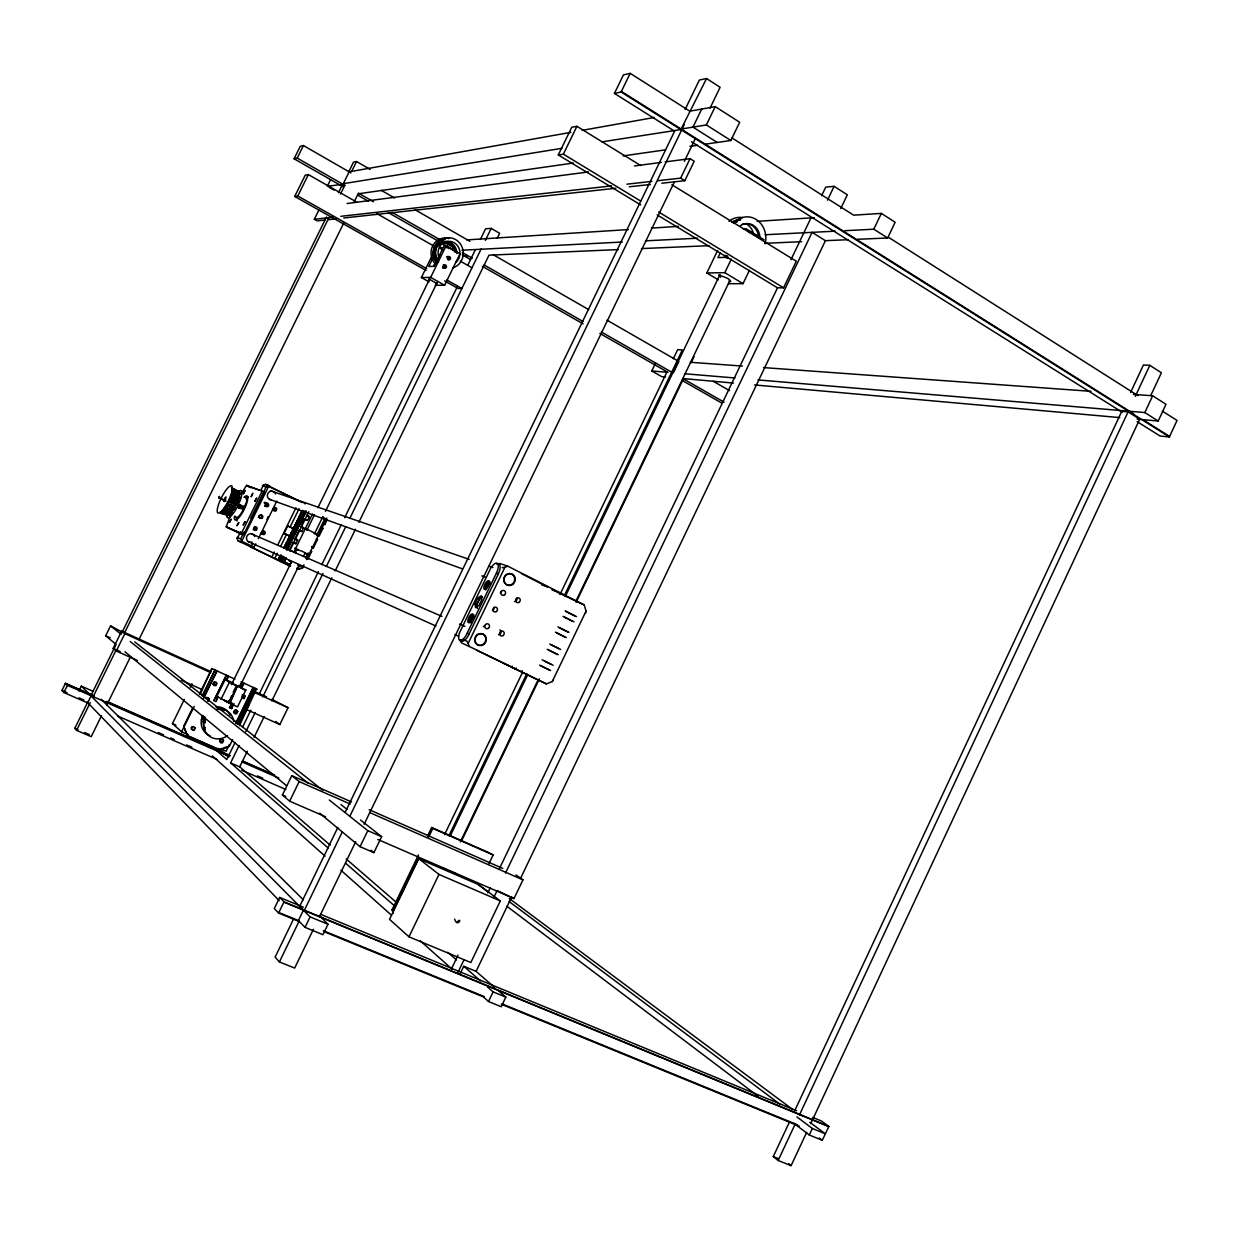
<?xml version="1.0" encoding="UTF-8"?>
<svg xmlns="http://www.w3.org/2000/svg" width="1239" height="1239" viewBox="0 0 1239 1239"><rect width="100%" height="100%" fill="white"/><g stroke="black" fill="none" stroke-linecap="round" stroke-linejoin="round"><path stroke-width="1.5" d="M228.921 514.851L227.372 515.734L227.233 514.835M232.343 488.801L232.731 491.945L230.609 498.574L222.958 510.933L223.485 509.864M433.061 251.889L436.051 244.207L442.881 239.839M438.498 261.475C434.254 264.139 431.9 253.174 436.748 258.208M433.882 257.929L436.809 258.486M436.732 247.49L433.944 247.924M433.077 252.044L435.756 251.811C431.311 249.875 432.504 259.632 436.391 257.309M227.14 504.939C234.729 513.271 238.647 505.187 227.326 504.552M238.833 498.264L231.739 494.919L232.359 493.571M234.883 507.262C237.47 504.273 227.945 500.029 228.007 503.886M191.735 727.99L191.642 729.399L193.996 730.437L195.173 728.036L193.656 726.534L191.178 727.494L192.819 726.999M191.069 728.904L193.423 729.941L195.173 728.036M207.672 700.794L208.833 698.409L206.495 697.356L209.437 698.858L208.26 701.259M212.907 684.238L214.084 681.853L216.082 682.333L217.011 683.355L215.849 685.74L212.907 684.238L214.44 685.709M213.511 684.687L214.672 682.302M213.836 685.26L216.314 684.315L216.082 682.333M220.449 742.44L222.912 741.464L222.091 739.063L223.609 740.581L222.447 742.966L219.52 741.433M233.675 712.425L233.784 711.031L234.295 712.905L233.675 712.425L236.603 713.943L237.764 711.558L234.837 710.055L236.85 710.551L236.231 710.071M235.209 713.912L234.589 713.447L237.764 711.558M243.51 698.053L244.672 695.683L242.364 694.645L245.291 696.148L244.129 698.517L242.116 698.037L244.129 698.517M231.662 512.218L229.788 513.906M225.994 507.169L226.319 506.178M222.695 710.597L222.431 709.684M204.946 722.6L205.008 722.105M228.301 514.835L221.254 512.156L222.912 510.623M239.065 492.441L238.864 491.279M226.938 515.641L226.737 514.835M203.877 727.339L203.088 722.136L204.497 716.731M238.244 499.983L231.197 496.545L231.879 495.197M433.108 251.362L435.818 251.068L433.154 251.13M230.671 513.411L229.974 514.108L223.113 510.762M230.764 513.302C235.178 507.123 240.459 499.425 239.39 491.558M501.16 591.344L500.339 593.078M242.581 534.814L226.226 526.823L230.609 515.099M232.824 488.909L232.405 490.024L239.747 492.89L232.808 488.693M226.04 507.076C234.016 513.875 237.423 507.711 226.582 505.837M221.27 512.063L228.611 514.789M232.947 489.699L232.467 490.954L239.313 494.33L239.793 493.076M585.474 613.243L586.047 611.137L584.266 604.988L507.835 566.192L499.875 563.513L497.009 563.915M231.848 511.97L232.545 510.638L225.699 507.309M258.997 515.734L259.152 517.608L260.98 518.088L262.172 516.555L260.748 514.774M227.465 515.734C228.89 513.627 219.566 514.835 220.527 512.388M239.235 495.476L232.343 492.069L232.901 490.783M436.391 248.45L433.929 248.001M235.844 505.466L228.998 501.981L229.695 500.602M230.919 513.101L224.042 509.74L224.584 508.594M229.246 514.526L222.881 511.01M496.436 573.038L497.613 570.048A10.33 3.794 -63.2 0 0 497.04 563.156A10.33 3.794 -63.2 0 0 490.938 567.725L459.375 633.083A10.346 3.81 -63.9 0 0 459.808 640.269A10.346 3.81 -63.9 0 0 465.802 635.948L496.498 573.053L498.341 573.982L467.661 636.846A10.346 3.81 -63.9 0 1 460.66 639.851M498.341 573.982L499.456 570.978A10.33 3.81 -63.2 0 0 497.133 564.318M229.85 499.673L230.531 498.759M232.312 493.664L239.22 496.947M238.446 506.906L238.709 504.614M240.196 506.24L238.368 507.758L240.103 507.556L239.716 505.001L240.66 506.41M222.23 511.537L229.107 514.897M1137.139 421.616L1160.076 436.02L1169.368 436.933L1177.05 420.455L1162.368 411.147M239.638 505.744L238.647 505.357L240.8 505.326L239.065 506.89L239.452 508.083L238.477 507.696L241.775 508.222L241.93 505.868L239.158 504.676M806.666 1132.369L791.117 1165.651L778.154 1160.494L773.275 1156.591L789.677 1121.527M794.602 1110.996L1121.775 411.302L1128.094 411.844L1139.725 419.169L810.755 1123.603M1130.603 392.438L1143.427 365.009L1149.823 365.335L1161.392 372.784L1150.969 395.117M778.154 1160.494L795.361 1123.665M799.465 1114.899L1128.094 411.844M1135.327 396.341L1149.823 365.335M758.036 379.924L1144.821 412.556L1152.657 395.783L1166.007 404.301L1158.202 421.012L1137.077 419.123M812.629 1117.377L821.534 1121.063L828.86 1126.421L822.293 1140.314L809.299 1135.001L812.35 1128.481L796.878 1116.897M857.465 239.282L887.651 237.981L895.147 222.23L881.347 213.402L853.625 215.168L731.66 137.746M657.181 214.889L777.503 287.82L783.575 287.804L796.29 261.243L671.863 184.719M458.012 972.305L463.835 960.132M493.803 897.501L497.133 890.547L513.999 898.554L522.935 879.86L515.997 874.951M505.481 873.092L812.087 232.359L825.422 240.676L848.049 239.7M827.513 200.129L834.11 186.346L847.337 194.802L840.77 208.539M460.056 973.993L463.742 966.265L476.101 971.376L494.516 987.313M500.308 900.923L470.835 962.533L408.994 936.823L389.557 919.369L418.767 858.673L478.75 884.692L500.308 900.923L438.962 874.409L418.767 858.673M476.101 971.376L511.722 896.881M520.628 878.234L825.422 240.676M498.759 990.983L505.837 997.116L501.253 1006.734L488.507 1001.515L493.107 991.881L487.516 987.003M844.874 230.686L873.805 229.2L881.347 213.402M238.26 499.906L238.74 498.574M437.475 245.942C439.597 243.944 430.676 246.406 437.77 245.446M448.936 835.706L526.823 673.644M564.504 595.231L682.364 349.956L677.671 349.661L673.319 358.721M450.671 835.071L527.613 674.945M565.247 596.625L719.967 274.64M673.366 372.784L678.817 361.447M717.629 250.495L706.819 272.967L724.815 272.673L731.32 259.137M408.994 936.823L438.962 874.409M460.335 841.901L538.082 679.979M575.701 601.627L729.523 281.268M461.497 841.049L539.368 678.864M576.212 602.123L683.541 378.607L733.503 383.068M691.145 362.764L694.057 356.708M512.172 666.148L511.645 667.263L546.384 683.897L552.269 681.543L586.047 611.137M728.439 283.731L743.028 283.654L749.502 270.164M488.971 863.66L493.122 855.003L488.181 852.324L431.652 827.513L427.532 836.093M451.43 968.929L458.043 955.114M487.794 892.963L490.272 887.79M499.456 868.616L777.503 287.82M790.962 259.71L810.987 217.894M821.627 195.654L825.732 187.104L834.11 186.346M321.164 917.48L327.994 924.263L322.961 934.686L305.042 927.361L298.413 920.515M546.384 683.897L469.132 646.402L468.187 643.335L504.893 567.307L507.835 566.192M319.693 813.218L360.069 846.686L373.915 852.649L381.627 836.666L360.518 820.017M705.177 144.173L730.871 140.487L739.668 122.258L715.213 106.631L689.782 111.169L630.186 73.349L623.449 74.898L614.436 93.421L674.62 131.195L345.418 811.793M393.228 913.406L392.066 909.813L418.457 854.956M665.56 376.997L661.765 376.656L651.776 370.972L655.586 363.042M418.813 857.574L393.197 910.82L392.066 909.813M428.725 836.975L432.86 828.38L431.652 827.513M516.26 668.007L515.718 669.122L508.362 665.684M720.37 252.632L717.985 257.588L728.346 257.263M521.604 671.956L522.239 670.64M444.538 834.668L522.316 672.839M559.966 594.534L667.031 371.808L599.877 333.446M303.292 907.165L279.689 897.423L274.299 908.543L278.589 913.066L299.002 921.413M278.589 913.066L284.01 901.853L279.689 897.423M298.971 905.678L303.54 909.906L298.15 921.073M293.782 918.533L275.12 957.112L279.394 961.975L294.681 968.077L313.39 929.327M299.946 905.786L337.829 827.451M685.136 109.45L699.369 80.024L706.555 78.522L720.122 87.272L710.055 108.103M279.394 961.975L299.265 920.871L278.852 912.508M304.267 910.51L342.289 831.896M349.863 816.222L681.899 129.522M682.689 127.896L684.269 124.628M706.555 78.522L680.861 129.584L601.875 141.865M305.042 927.361L310.091 916.891L303.416 910.169M701.708 109.032L692.973 127.121L717.242 142.439M319.461 916.767L355.717 841.684M364.127 824.291L674.279 182.179M684.377 161.287L695.559 138.118M475.017 603.873L477.898 597.91L481.321 595.68L481.863 599.444L478.966 605.453L475.544 607.652L475.017 603.873L476.86 604.787L477.387 608.566M657.615 180.724L680.66 178.137L690.061 158.654L694.212 161.256L684.811 180.708L661.827 183.217M681.14 129.042L706.369 124.953L715.213 106.631M360.069 846.686L367.797 830.657L329.264 799.976M476.86 604.787L479.741 598.824L482.017 597.337M239.297 494.981L239.747 494.16L232.87 490.876M246.437 709.498L279.844 724.521L288.037 707.701L271.806 699.307M640.687 204.9L558.278 154.952L571.737 127.261L576.909 126.316L640.764 165.577M558.278 154.952L563.373 154.163L576.909 126.316M614.436 93.421L621.126 91.996L630.186 73.349M325.532 816.749L289.663 801.184L282.399 795.004L291.785 775.66L351.566 801.943M289.663 801.184L299.157 781.608L291.785 775.66M280.726 554.964L278.217 560.105L281.33 555.273M284.072 548.118L289.941 536.131L284.041 533.436L287.711 525.94L294.216 528.929L303.121 510.7M293.612 528.604L302.533 510.36M284.676 548.428L289.941 536.131M252.539 543.518L250.867 546.941L279.162 560.632L278.713 558.092L282.492 559.858L283.034 558.774L281.346 557.968L281.733 557.163L283.421 557.968L283.948 556.9M280.99 556.884L281.516 555.8M285.574 547.514L286.101 546.445L288.548 547.499L288.006 548.567L284.211 546.864L288.006 548.567M286.488 545.656L287.014 544.571L289.461 545.609L288.935 546.693L285.125 544.99L288.935 546.693M288.315 541.908L288.842 540.823L291.289 541.861L290.762 542.93L286.952 541.242M289.229 540.034L289.756 538.965L292.218 539.972L291.692 541.056L287.866 539.368L291.692 541.056M290.143 538.16L290.669 537.091L293.132 538.098L292.605 539.182L288.795 537.494L292.605 539.182M291.057 536.301L291.583 535.217L294.046 536.224L293.519 537.308L289.709 535.635L290.669 537.091M293.798 530.679L294.324 529.611L296.802 530.586L296.276 531.67L292.45 530.013L293.411 531.485L291.15 532.677L292.497 533.343L291.97 534.427L290.236 534.551L291.583 535.217M294.712 528.821L295.238 527.737L297.716 528.712L297.19 529.796L293.364 528.139L294.324 529.611M296.539 525.073L297.066 524.004L299.559 524.964L299.033 526.033L295.192 524.407L299.033 526.033M296.106 522.533L297.453 523.199L297.019 520.674L300.86 522.285L301.387 521.201L297.546 519.59L301.387 521.201M298.367 521.34L298.893 520.256M300.194 517.592L300.721 516.524L303.23 517.453L302.703 518.537L298.847 516.926L302.703 518.537M304.144 515.579L301.635 514.65L301.108 515.734L303.617 516.648L304.144 515.579L300.287 513.984L300.674 513.194M302.548 512.791L302.022 513.86L304.531 514.774L305.057 513.705L301.201 512.11L305.057 513.705M285.187 548.319L283.824 547.653L285.93 548.567L286.317 547.777M286.101 546.445L284.738 545.779L286.859 546.693L287.247 545.888M289.849 544.819L286.039 543.116L285.651 543.906L287.773 544.804L288.16 544.014C289.911 546.074 291.413 542.992 288.687 542.93L289.074 542.14L290.762 542.93M290.003 540.25L289.601 541.056L291.289 541.861M289.756 538.965L288.393 538.299L290.53 539.182L290.917 538.376M289.322 536.425L293.519 537.308M290.236 534.551L292.358 535.418L292.745 534.629C294.51 536.673 296.013 533.606 293.287 533.544L293.674 532.739C295.424 534.799 296.926 531.732 294.201 531.67L294.588 530.865L296.276 531.67M292.977 528.945L297.19 529.796M295.238 527.737L293.891 527.071L296.028 527.907L296.415 527.117C298.181 529.161 299.683 526.095 296.942 526.033L297.345 525.243M297.066 524.004L295.718 523.338L297.871 524.159L298.258 523.354C300.008 525.413 301.511 522.347 298.785 522.285L299.172 521.48L300.86 522.285M299.699 520.411L300.086 519.606C301.851 521.65 303.354 518.583 300.612 518.537L301.015 517.732M300.721 516.524L299.373 515.858L303.617 516.648M302.455 514.774L302.843 513.984L304.531 514.774M303.369 512.9L303.756 512.11C305.506 514.154 307.009 511.088 304.283 511.026M290.576 566.177L280.897 561.484L281.346 560.539L288.021 563.776M282.229 559.718L280.417 559.842L282.492 559.858M282.755 558.634L283.142 557.844M285.93 548.567L287.742 548.443M286.859 546.693L288.656 546.569M287.773 544.804L289.57 544.68M290.112 543.596L290.499 542.806M291.026 541.722L291.413 540.932M290.53 539.182L292.327 539.042M291.444 537.292L293.256 537.168M292.358 535.418L294.17 535.294M294.696 534.21L295.083 533.405M295.61 532.336L295.997 531.531M295.114 529.796L296.926 529.657M296.028 527.907L297.84 527.783M298.367 526.699L298.754 525.909M297.871 524.159L299.668 524.02M300.21 522.951L300.597 522.146M301.123 521.061L301.511 520.272M302.037 519.187L302.424 518.398M301.542 516.648L303.338 516.524M303.865 515.439L304.267 514.65M304.794 513.566L305.181 512.76M305.708 511.692L306.095 510.886M226.567 675.456L213.882 700.593L226.272 675.24L228.41 676.293L226.567 680.056L225.188 679.421L216.933 696.333L228.812 702.962L237.114 685.957L232.576 683.262M281.842 560.524L281.578 561.732L279.162 560.632M429.066 281.857L421.384 277.551L431.528 256.798M285.326 558.448L283.762 561.654L290.158 564.736L291.521 561.933L289.09 560.756L291.134 561.825M290.607 550.519L292.172 551.216L289.508 549.915L292.435 543.906M295.827 536.967L299.126 530.215L301.836 531.546L303.663 527.799L300.535 526.281M301.697 524.964C303.973 512.11 306.931 525.909 309.146 516.57L306.451 515.223M216.484 699.849L218.002 696.721L216.004 701.646L213.882 700.593M226.567 680.056L228.41 676.293M286.348 557.72L283.855 562.831L280.897 561.484M289.694 550.89L308.867 511.645M432.86 258.084L428.74 266.493L434.084 266.323L444.027 245.988L446.071 245.864L459.979 253.809L444.631 285.249L435.214 285.311M294.541 543.24L295.842 543.72L297.716 539.987L294.572 538.454M220.976 699.446L229.292 682.41L225.188 679.421M293.643 552.563L312.522 513.937M231.461 684.687L290.793 563.234M295.873 552.826C294.371 544.37 315.016 558.99 304.933 553.213M306.9 530.261L314.52 514.65M317.912 507.711L429.794 278.682M421.384 277.551L430.661 277.397L446.071 245.864M446.164 247.738L447.806 244.377M228.812 702.962L231.523 695.698M233.18 692.307L236.494 685.508M241.435 688.404L243.897 683.339C238.105 680.505 240.289 690.433 245.833 689.906L237.532 706.88L229.726 703.38L237.423 685.926L239.839 686.824L238.693 686.096M229.726 703.38L237.423 685.926M232.018 703.117L229.742 707.81L231.708 702.885M239.886 686.545L299.172 565.123M303.416 556.45L305.104 552.981M314.427 533.901L322.899 516.555M325.439 511.351L437.228 282.384M296.833 568.035L298.165 568.655L299.528 565.851L301.356 566.75L297.964 565.123M232.901 705.022L231.554 708.615L234.032 703.566M241.125 688.172L243.897 683.339M305.584 558.092L308.124 552.888M316.58 535.573L325.021 518.274M297.05 569.305L302.301 568.267L303.989 564.814M306.529 559.625L326.802 518.072M310.462 550.983L311.624 551.556L307.984 559.021L306.823 558.448M313.436 547.839L311.578 546.941L313.436 547.839L317.525 539.461L316.379 538.872M317.308 534.861L319.337 535.728L322.976 528.294L321.83 527.706M322.744 523.71L324.788 524.562L327.034 519.977M235.627 723.282L253.097 687.444L255.234 688.497L237.749 724.335M235.937 723.514L253.422 687.676M237.439 724.087L254.072 689.968M229.323 744.577L226.056 751.299L220.929 749.053M239.979 722.771L248.931 704.449M192.819 707.577L183.682 726.24L187.368 735.796L220.062 750.137L229.246 746.544L232.638 739.606M239.406 725.729L256.535 688.853M235.069 742.502L226.768 759.522L211.033 745.785M242.534 727.185L250.836 710.164M318.408 571.597L259.416 693.67M321.799 564.628L341.314 524.608M344.705 517.654L457.563 286.24M467.738 265.347L475.373 249.689M480.469 239.251L485.549 228.812L491.186 228.379L499.642 233.304L497.288 238.167M328.242 848.049L230.624 762.883L239.096 745.506M245.864 731.599L255.188 712.487M262.807 696.845L322.961 573.471M326.337 566.517L345.82 526.544M350.064 517.856L481.166 248.931M485.332 240.366L491.186 228.379M330.163 845.122L239.716 766.848L247.32 751.237M254.072 737.36L264.217 716.545M271.821 700.933L331.82 577.792M335.196 570.854L355.485 529.223M358.861 522.285L489.002 255.172L618.307 249.597M240.738 494.438L246.576 485.363L264.542 491.991L243.665 534.613L239.235 532.662M240.567 508.625L239.592 508.253L240.784 507.82L240.955 505.497L241.93 505.868M242.24 509.492L244.222 505.481M290.174 566.022L237.95 540.731L237.222 538.547L240.614 531.67M260.871 490.319L263.411 485.161L265.564 484.403L269.575 485.75L266.106 487.02L262.498 485.796L263.411 485.161M262.25 490.861L241.357 533.482L226.226 526.823M237.95 540.731L241.775 542.481L240.676 538.919L244.068 532.011M250.851 518.165L266.106 487.02M241.744 541.195L268.584 486.431M250.867 546.941L253.221 548.025L255.853 543.828M258.362 538.702L276.762 501.114M188.452 734.804L181.606 731.8L172.469 723.607L184.332 699.385M190.264 687.258L191.952 683.804M199.464 694.01L211.915 668.564L234.93 679.189M181.606 731.8L194.229 706.354M200.037 694.475L211.915 668.564M202.189 695.822L214.812 670.036L216.949 671.089L203.49 698.595M202.484 696.055L215.106 670.253M271.837 557.085L274.33 551.99M277.66 545.191L295.951 507.773M204.032 696.643L216.949 671.089M274.748 558.433L277.273 553.291M280.618 546.43L286.488 534.427M290.158 526.916L299.095 508.656M278.713 558.092L280.076 558.758L279.642 556.218L283.421 557.968M63.87 692.539L67.402 685.368L65.466 683.324L61.95 690.464L63.87 692.539L87.644 702.931L91.159 695.776L81.309 686.143L78.878 691.083M116.048 644.388L105.687 635.777L110.565 625.881L122.676 632.386M330.565 179.686L327.328 186.268L343.002 184.301L349.135 171.849L570.869 132.356M324.757 220.062L317.169 220.898L314.319 219.303L318.857 210.072M137.405 660.495L116.296 651.017L113.183 648.384L121.67 631.131L210.599 671.507M101.459 715.817L91.221 736.663L76.586 730.375L74.805 728.346L87.597 702.358M91.005 695.42L115.754 645.147M121.732 633.021L326.492 216.995M338.448 192.742L341.856 185.804L344.814 185.323L340.539 194.012M348.515 172.267L353.518 162.108L356.538 161.535L370.12 169.387M76.586 730.375L90.246 702.606M92.817 697.387L115.877 650.521M124.411 633.175L328.583 218.312M351.737 171.261L356.538 161.535M116.296 651.017L124.845 633.64L121.67 631.131M106.585 705.409L130.498 656.778M139.031 639.417L343.931 222.648M354.184 201.802L358.458 193.129L373.528 201.74M343.033 186.748L294.092 158.793L300.256 146.295L303.431 145.552L350.947 172.887M294.092 158.793L297.221 158.112L303.431 145.552M426.108 270.458L294.712 196.459L305.228 175.164L308.356 174.591L356.77 202.158M294.712 196.459L297.794 195.994L308.356 174.591M221.518 512.063L221.982 511.103L228.859 515.068M238.12 500.324C237.578 504.087 228.115 499.24 231.259 496.932M221.688 709.389L218.219 709.389M219.071 497.536L219.489 496.359L218.699 497.892L225.839 500.85M435.818 244.517L438.513 244.346L435.88 244.439M232.312 492.704L239.514 495.569M203.15 721.439L204.265 720.742L203.413 719.813M235.844 505.264L236.572 503.979M225.513 507.355L225.033 508.501L231.91 511.862M204.543 726.673L205.039 729.725M740.287 219.52L731.862 222.431M239.328 492.502L231.476 487.903M552.269 681.543L553.461 679.963M238.616 498.775L231.817 495.306M228.115 514.82L227.635 515.656L219.923 512.187M239.034 497.226L238.848 498.202M437.088 243.092L439.845 242.844M484.976 625.494L483.334 626.686M203.506 719.441L204.698 718.899L204.017 717.861M736.012 221.75L732.481 222.013L733.999 221.131M434.208 247.289L436.887 247.134L434.192 247.335M219.628 740.024L220.681 739.048L222.695 739.575M221.285 739.559L220.217 740.535L221.038 742.951M241.93 696.07L242.983 695.094M234.388 711.496L235.456 710.52M206.015 698.796L207.083 697.82M204.156 717.489L205.085 717.443M437.119 243.03L439.814 242.875M264.372 503.065L265.394 502.523M232.204 493.401L238.972 496.808M230.299 498.976C240.769 500.215 238.058 507.634 229.896 500.153M442.462 240.893L440.356 240.753M436.546 283.313L428.771 278.945M738.738 219.628L737.205 219.923L740.705 219.675M739.76 219.52L740.457 219.458M302.301 568.267L303.23 567.028M492.425 610.455L493.881 609.247L493.927 607.358M251.285 496.622L252.833 493.246L251.161 496.607M186.81 735.3L219.473 749.626L227.109 746.621M738.289 220.511L734.804 220.743L736.369 220.155M253.252 529.487L254.661 528.372L254.707 526.529M264.79 505.946L266.199 504.831L266.246 502.988M582.253 130.327L654.269 117.488M443.345 239.747L445.235 239.53M343.311 183.682L561.948 148.324M258.347 517.391L260.051 515.083M502.105 567.71L504.893 567.307M359.387 193.64L573.363 163.037M623.031 155.928L665.064 149.904M689.891 146.357L697.542 145.257M347.121 203.506L588.51 171.942M634.492 165.933L661.316 162.417M665.157 161.922L690.061 158.654M314.319 219.303L333.245 217.181M340.833 216.314L611.539 185.896M626.903 184.177L651.853 181.374M328.567 219.659L336.156 218.823M343.776 217.987L615.845 188.251M629.257 186.779L650.336 184.472M440.294 240.8L443.02 240.598M204.094 727.773L205.07 727.742M733.922 221.192L737.375 220.96M733.426 222.447L736.911 222.23M466.747 239.901L628.297 229.571M651.373 228.1L678.291 226.381M757.137 221.332L814.302 217.677M743.292 228.843L745.955 228.688L764.06 239.824M441.657 250.634A4.166 3.887 84.3 0 1 442.075 248.265L440.387 248.358L443.144 249.937M447.496 247.97L449.215 247.877L456.169 251.842L454.434 251.935M435.741 253.856L433.061 254.026L435.741 253.902M433.216 255.358L435.896 255.157L433.325 255.962M264.232 502.43L265.053 502.399M265.131 506.07L267.097 505.171L266.586 503.111M461.899 250.216L622.257 242.039M645.442 240.846L697.603 238.198M765.222 234.744L835.241 231.166M436.577 257.851L433.944 258.068M253.592 529.626L255.544 528.728L255.033 526.668M438.048 260.825C430.924 261.832 443.144 259.586 434.703 259.787M463.371 256.272L467.01 256.117M641.477 248.59L709.033 245.678M765.005 243.278L801.664 241.698M438.482 261.429L435.818 261.553L436.701 262.637M437.429 259.756L434.781 259.973M437.119 283.824L435.679 283.22M217.29 708.631L218.606 708.693M690.371 362.284L742.378 366.063M763.565 367.596L1091.017 391.323M1133.391 394.389L1152.657 395.783M651.776 370.972L667.96 372.335M684.904 373.76L734.944 377.988M754.644 384.957L1119.777 417.589M243.417 493.757L245.074 490.458L243.371 493.742M305.692 519.668L307.287 520.287M270.303 490.675L469.178 559.347M489.25 566.285L492.89 567.539M541.629 584.839L547.607 586.914L521.464 573.642M552.207 589.95L555.49 591.08L552.191 589.408M556.559 591.932L584.266 604.988M259.307 490.164L247.645 486.06L251.006 487.732M269.39 499.255L461.868 568.655M481.847 575.856L485.471 577.173M301.588 511.32L303.756 512.11M224.925 700.438L223.779 700.112L228.208 702.498M302.301 519.327L299.807 518.398L299.28 519.466L301.774 520.411M297.933 518.8L300.086 519.606M322.047 527.938L322.976 528.294M296.632 521.464L300.473 523.075M297.453 523.199L299.946 524.159M298.645 526.838L296.152 525.863L295.625 526.947L298.119 527.907M294.278 526.281L296.415 527.117M241.342 506.689L242.333 507.076M293.364 528.139L295.502 528.991M238.089 506.503L239.065 506.89M240.784 507.82L241.775 508.222M294.216 528.929L287.711 525.94M316.595 539.089L317.525 539.461M292.45 530.013L294.588 530.865M292.063 530.819L295.889 532.46M773.275 1156.591L778.123 1158.527M291.537 531.887L295.362 533.544M291.15 532.677L294.975 534.35M290.623 533.761L294.433 535.418M289.709 535.635L291.831 536.502M290.546 536.441L284.041 533.436M323.333 930.721L484.403 996.667M502.306 1003.993L797.591 1124.904M324.881 932.007L483.225 996.822L488.507 1001.515M501.268 1004.21L799.232 1126.174M493.107 991.881L505.837 997.116M310.091 916.891L327.994 924.263M812.35 1128.481L825.329 1133.809L809.826 1122.271M320.39 914.212L796.569 1110.748M284.01 901.853L828.86 1126.421M283.886 902.116L828.752 1126.654M293.287 542.45L295.873 543.735M289.709 561.081L291.521 561.933M310.695 551.169L311.624 551.556M300.736 531.082L301.789 531.531M290.375 543.735L286.565 542.032L287.928 542.697L287.402 543.782L286.039 543.116M309.146 516.57L307.52 515.935L308.619 516.663M288.346 563.9L290.158 564.736M74.805 728.346L78.042 729.74M84.515 732.528L89.378 734.619M251.563 533.87L441.967 616.403M459.592 624.053L464.888 626.345M367.797 830.657L381.627 836.666M282.399 795.004L285.791 796.476M377.849 839.469L513.999 898.554M441.967 867.656L447.016 869.84M450.377 871.296L455.425 873.495M230.129 701.398L228.518 700.67M230.624 762.883L239.716 766.848M61.95 690.464L67.014 692.678M78.862 697.851L83.927 700.066M158.251 732.543L163.563 734.866M170.657 737.964L174.188 739.497M186.593 744.918L191.906 747.241M257.449 775.893L262.761 778.2M117.751 716.08L216.887 759.368M241.682 770.193L285.946 789.522M225.73 700.778L227.682 701.646M229.122 702.916L231.569 703.783L230.423 703.024M299.157 781.608L350.265 804.034M369.64 812.552L522.935 879.86M81.309 686.143L93.204 691.362M65.466 683.324L92.646 695.234M106.724 701.413L230.284 755.62M242.658 761.056L274.516 775.025M65.357 683.541L94.195 696.194M106.43 701.553L228.472 755.093M242.627 761.304L272.704 774.483M67.402 685.368L229.447 756.409M241.791 761.83L278.837 778.061M322.945 523.663L324.788 524.562M469.287 634.043L467.428 633.129M227.341 527.411L241.977 533.87M369.145 809.686L502.771 868.431M172.469 723.607L175.969 725.14M432.86 828.38L493.122 855.003M305.135 528.356L318.268 534.845L315.418 533.637M303.663 527.799L302.037 527.148L303.152 527.845M297.716 539.987L296.74 539.708M317.494 534.83L319.337 535.728M229.432 707.562L231.554 708.615M323.983 517.809L322.868 517.313M248.094 541.536L435.911 626.02M454.883 634.569L458.709 636.273M240.676 538.919L237.207 537.37L237.222 538.547M463.293 639.463L466.731 641.012L468.187 643.335M113.183 648.384L120.168 651.528M181.359 680.257L202.468 689.736M216.933 696.333L218.312 696.953M279.24 557.023L283.034 558.774M105.687 635.777L110.225 637.837M241.094 681.822L257.17 689.302M255.931 692.09L266.478 696.783M124.845 633.64L210.831 672.653M226.257 679.824L233.102 682.937M238.895 685.399L242.41 686.995M254.692 692.57L288.037 707.701M229.292 682.41L237.114 685.957M238.027 686.36L245.833 689.906M295.099 548.288L297.654 549.481M278.326 558.897L282.105 560.648M469.132 646.402L461.543 642.933L460.01 640.455M476.783 650.32L509.508 666.086L503.793 663.469M276.669 559.424L278.821 560.4M315.047 533.467L314.272 533.095M299.389 565.789L298.212 565.232M222.85 709.932L224.166 710.597M282.26 556.079L283.669 556.76M547.158 649.282L558.185 654.719M542.093 659.829L553.136 665.25M539.554 665.111L550.596 670.516M562.986 616.325L573.967 621.839M557.937 626.857L568.918 632.355M555.397 632.138L566.393 637.605M549.698 644.001L560.709 649.453M540.932 665.854L549.62 670.144M241.744 541.226L254.165 547.251M298.165 568.655L299.497 569.305M565.526 611.059L576.491 616.588M565.294 611.152L574.602 615.891M548.521 650.041L557.194 654.378M287.355 549.233L286.829 550.317M556.745 632.943L564.535 636.877M551.061 644.776L558.866 648.678M544.99 661.332L551.293 664.445M224.739 508.888L231.616 512.249M287.479 540.173L288.842 540.823M230.64 513.426L223.779 509.616M285.651 543.906L287.014 544.571M290.344 564.891L288.455 563.962M564.318 617.161L567.307 618.633M559.269 627.677L567.896 632.076M229.649 500.695L236.51 504.072M218.962 497.691L225.73 501.021M228.053 503.777L234.93 507.154M231.197 497.04L238.074 500.417M298.01 549.884L294.867 548.304M291.32 561.902L289.74 561.112M231.662 487.872L239.545 491.821M232.917 489.777L239.762 493.168M477.898 597.91L479.741 598.824M246.576 485.363L248.807 486.478M300.287 513.984L301.635 514.65M299.28 500.959L268.615 486.416M304.113 503.282L305.243 503.855M265.564 484.403L301.867 502.507M307.349 529.75L305.352 528.712M228.688 702.126L229.618 702.606M294.743 543.441L292.962 542.543M296.555 539.724L294.139 538.469M568.67 619.33L569.94 619.996M302.471 527.628L300.705 526.699M298.893 530.431L299.699 530.85M306.978 515.966L307.922 516.462M571.086 620.584L572.093 621.126M430.661 277.397L444.631 285.249M297.794 195.994L426.727 268.662M446.814 279.983L461.884 288.486L458.105 288.486L444.631 280.897M444.027 245.988L446.334 247.304M439.768 246.964L442.075 248.265M376.811 213.573L433.573 245.911M460.288 261.119L471.982 267.779M329.001 187.228L334.034 190.094M297.221 158.112L344.814 185.323M391.958 212.272L440.526 240.041M443.872 241.961L453.923 247.707M462.302 252.493L472.353 258.239M484.077 264.945L582.903 321.443M601.333 331.975L671.677 372.196M683.401 378.902L724.072 402.148M358.148 195.375L368.215 201.136M388.365 212.643L438.714 241.404M442.075 243.324L455.503 250.99M462.224 254.831L470.619 259.617M482.374 266.339L583.089 323.859M682.054 380.388L722.26 403.341M381.271 190.326L394.652 198.023M414.724 209.561L469.906 241.311M493.323 254.769L588.633 309.595M607.033 320.173L677.268 360.564M713.339 381.302L729.57 390.641M706.819 272.967L718.264 279.828M724.815 272.673L743.028 283.654M728.95 280.959L730.778 281.671L730.034 280.804A5.823 1.27 25.5 0 0 727.432 278.248L718.821 274.872L720.633 277.257M563.373 154.163L640.609 201.043M658.683 212.008L783.575 287.804M203.444 719.921L205.209 721.392M758.872 237.083L749.827 231.523A5.854 5.157 -88.8 0 0 749.425 232.576M680.66 178.137L684.811 180.708M621.405 91.438L1133.623 413.795M1143.442 419.975L1169.601 436.438M621.126 91.996L1169.368 436.933M691.486 141.788L1122.395 412.355M1144.821 412.556L1158.202 421.012M888.409 237.253L1137.913 395.613M873.805 229.2L887.651 237.981M706.369 124.953L730.871 140.487M275.693 721.454L279.844 724.521M509.291 898.507L792.79 1109.586M509.043 901.481L779.858 1104.15M819.196 1137.991L822.293 1140.314M479.013 885.188L486.741 891.027M506.797 906.205L758.376 1096.469M793.874 1123.324L809.299 1135.001M134.803 641.957L322.76 790.234M340.911 804.545L346.951 809.315M788.654 1163.7L791.117 1165.651M110.565 625.881L121.128 634.291M130.188 641.492L308.279 783.265M370.957 850.217L373.915 852.649M454.574 919.106C457.718 928.352 462.596 916.395 457.47 921.785M124.938 651.76L286.472 785.665M203.583 719.348L205.349 720.819M203.211 721.346L204.977 722.817M218.374 748.387L228.534 757.184M346.223 858.999L397.285 903.185M345.727 863.304L395.272 906.514M447.728 952.28L456.463 959.915M463.742 966.265L480.531 980.901M183.682 726.24L187.368 735.796M212.396 755.914L325.021 856.103M340.911 870.227L391.447 915.187M420.331 940.881L452.111 969.13M101.118 699.23L303.385 899.855M90.37 695.28L302.301 909.039M87.055 702.002L279.224 900.676M241.822 697.48L242.736 698.486M437.382 259.679L437.956 260.624M215.88 706.85A15.41 14.574 -44.3 0 1 229.571 714.299M229.804 714.779A15.41 14.574 -44.3 0 1 230.036 715.29M210.011 735.78A15.41 14.574 -44.3 0 1 203.026 715.321M217.29 708.971A15.472 14.636 -44.5 0 1 233.706 721.594M227.48 735.594A15.472 14.636 -44.5 0 1 208.911 735.842A15.472 14.636 -44.5 0 1 205.225 717.877M201.461 720.231A13.675 12.948 -44.2 0 1 202.174 716.777M217.46 707.283A13.675 12.948 -44.2 0 1 220.743 708.243M445.451 267.779A15.286 14.264 84.6 0 1 442.942 266.772M437.599 262.064A15.286 14.264 84.6 0 1 441.905 239.669A15.286 14.264 84.6 0 1 462.178 247.32A15.286 14.264 84.6 0 1 452.824 267.794M439.195 258.177A11.771 10.981 84.6 0 1 443.531 242.767A11.771 10.981 84.6 0 1 458.198 246.7A11.771 10.981 84.6 0 1 455.58 262.56M441.425 242.457A11.724 10.934 84.5 0 1 442.122 242.147M444.352 241.574A11.724 10.934 84.5 0 1 456.897 253.639M438.776 246.05A10.423 9.726 84.5 0 1 455.24 250.185M436.097 264.697A15.224 14.202 84.5 0 1 432.643 246.019A15.224 14.202 84.5 0 1 448.874 238.554M440.062 244.362A10.408 9.711 84.5 0 1 454.558 250.216M448.921 248.636A4.197 3.918 84.6 0 1 449.215 247.877M439.055 255.342A4.058 3.794 84.7 0 1 440.341 254.599M433.681 266.339A4.058 3.794 85.1 0 1 435.013 263.613M446.582 256.814A1.673 1.564 84.9 0 1 448.75 257.356A1.673 1.564 84.9 0 1 448.27 259.663M443.299 264.883A1.673 1.564 85.3 0 1 444.894 266.927A1.673 1.564 85.3 0 1 442.648 268.042M728.95 221.347A21.171 18.678 -88.8 0 1 742.904 217.615M745.863 223.686A16.293 14.388 -88.8 0 1 753.839 234.682M742.176 224.274A14.558 12.839 -88.8 0 1 758.593 237.826M733.473 223.5A21.311 18.786 -88.7 0 1 756.379 219.597A21.311 18.786 -88.7 0 1 765.129 243.835M740.411 225.746A14.589 12.855 -88.7 0 1 759.941 237.749M724.49 257.387A5.637 4.987 -88.2 0 1 725.063 255.28M726.441 258.037A2.308 2.044 -88.2 0 1 727.417 256.008M725.543 255.761A2.308 2.044 -88.3 0 1 727.634 257.975M516.957 598.189A2.493 2.308 -69.4 0 1 514.526 601.534M499.844 629.939A2.509 2.308 -67 0 1 498.558 634.678M476.643 605.794A6.025 2.215 -63.6 0 1 477.882 601.736M479.044 599.722A6.025 2.215 -63.6 0 1 482.575 597.136M472.864 617.037A2.509 0.929 -63.8 0 0 471.331 618.911A2.509 0.929 -63.8 0 0 470.851 621.219A2.586 0.96 -63.8 0 1 472.431 617.301M486.912 587.998A2.586 0.96 -63.4 0 1 487.392 585.644A2.586 0.96 -63.4 0 1 488.987 583.708M238.786 491.294A15.147 3.841 -63.5 0 1 237.578 506.302A15.147 3.841 -63.5 0 1 226.799 514.851M239.932 497.056A11.399 2.896 -63.5 0 1 239.7 498.202M238.91 500.819A11.399 2.896 -63.5 0 1 238.368 502.244M237.749 503.715A11.399 2.896 -63.5 0 1 237.067 505.187M235.534 508.052A11.399 2.896 -63.5 0 1 234.713 509.368M231.569 513.333A11.399 2.896 -63.5 0 1 230.888 513.891M245.183 497.381A11.383 2.927 -63.5 0 1 243.541 509.291A11.383 2.927 -63.5 0 1 235.472 516.307M244.021 497.335A13.459 3.469 -63.5 0 1 247.335 501.129A13.459 3.469 -63.5 0 1 239.096 517.406A13.459 3.469 -63.5 0 1 234.45 516.229M480.128 633.625A5.932 5.498 -65.9 0 1 485.75 638.271A5.932 5.498 -65.9 0 1 481.754 645.008A5.932 5.498 -65.9 0 1 475.11 642.05M474.8 641.012A5.932 5.498 -65.9 0 1 474.754 638.828M475.157 637.388A5.932 5.498 -65.9 0 1 479.431 633.718M267.949 516.787A4.275 1.146 -63.6 0 1 266.927 519.637M263.241 530.865A1.766 1.719 -62.9 0 1 263.055 533.359A1.766 1.719 -62.9 0 1 260.608 533.235M274.686 507.479A1.766 1.719 -67.6 0 1 273.246 510.406M252.044 542.047A4.321 4.197 -60.8 0 1 246.7 539.461A4.321 4.197 -60.8 0 1 249.395 533.963A4.321 4.197 -60.8 0 1 254.738 536.564M271.248 499.766A4.306 4.197 -69.7 0 1 267.361 495.786A4.306 4.197 -69.7 0 1 270.783 491.264A4.306 4.197 -69.7 0 1 275.554 494.051M237.145 520.953A13.443 3.469 -63.5 0 1 236.711 517.329M245.88 498.837A13.443 3.469 -63.5 0 1 248.296 496.994M486.106 589.671A4.724 1.735 -63.4 0 1 485.084 586.574A4.724 1.735 -63.4 0 1 488.646 581.354A4.724 1.735 -63.4 0 1 489.684 584.452M468.822 622.427A4.724 1.75 -63.8 0 1 471.641 615.256A4.724 1.75 -63.8 0 1 473.608 617.75M471.006 622.241A4.724 1.75 -63.8 0 1 470.046 622.938M245.043 521.774L243.247 524.887L245.043 521.774M231.104 519.296L229.447 522.378L231.104 519.296M256.612 498.186L254.831 501.299L256.612 498.186M238.74 522.564L237.005 525.646L238.74 522.564M223.609 500.602C224.352 505.326 228.549 490.396 223.609 500.602M433.046 253.174L435.71 253.112L433.015 253.221M436.035 249.782L433.356 249.953L436.02 249.829M436.02 255.884L433.356 256.024L436.02 255.931M437.088 259.059L434.409 259.199L437.073 259.044M223.19 752.507L215.911 749.316L225.916 754.861L223.206 752.507M443.5 265.719A1.673 1.564 85.4 0 0 444.971 268.182A1.673 1.564 85.4 0 0 446.226 265.626A1.673 1.564 85.4 0 0 443.5 265.719M447.573 257.387A1.673 1.564 85 0 0 449.045 259.849A1.673 1.564 85 0 0 450.284 257.294A1.673 1.564 85 0 0 447.573 257.387M504.49 594.921A2.524 2.339 -69.5 0 0 504.319 590.616A2.524 2.339 -69.5 0 0 500.881 593.109A2.524 2.339 -69.5 0 0 504.49 594.921M512.683 584.483A6.071 5.622 -70.5 0 0 512.296 574.091A6.071 5.622 -70.5 0 0 503.994 580.084A6.071 5.622 -70.5 0 0 512.683 584.483M503.142 635.53A2.509 2.323 -67 0 0 502.972 631.255A2.509 2.323 -67 0 0 499.534 633.764A2.509 2.323 -67 0 0 503.142 635.53M483.737 644.512A6.087 5.637 -65.9 0 0 483.334 634.151A6.087 5.637 -65.9 0 0 474.971 640.222A6.087 5.637 -65.9 0 0 483.737 644.512M488.398 628.297A2.524 2.339 -66.9 0 0 488.228 623.991A2.524 2.339 -66.9 0 0 484.774 626.5A2.524 2.339 -66.9 0 0 488.398 628.297M519.156 602.278A2.509 2.323 -69.4 0 0 519.002 597.988A2.509 2.323 -69.4 0 0 515.579 600.481A2.509 2.323 -69.4 0 0 519.156 602.278M496.421 611.539A2.447 2.261 -68.2 0 0 496.25 607.358A2.447 2.261 -68.2 0 0 492.905 609.789A2.447 2.261 -68.2 0 0 496.421 611.539M224.274 507.789A15.178 3.779 -63.5 0 0 231.585 485.858A15.178 3.779 -63.5 0 0 218.513 504.66A15.178 3.779 -63.5 0 0 224.274 507.789M512.435 584.018A5.916 5.483 -70.5 0 0 511.459 573.967A5.916 5.483 -70.5 0 0 503.7 580.317A5.916 5.483 -70.5 0 0 512.435 584.018M275.925 510.716A1.781 1.719 -67.7 0 0 275.755 507.649A1.781 1.719 -67.7 0 0 273.246 509.384A1.781 1.719 -67.7 0 0 275.925 510.716M263.814 534.443A1.781 1.719 -63 0 0 264.805 531.531A1.781 1.719 -63 0 0 261.847 532.166A1.781 1.719 -63 0 0 263.814 534.443M255.683 530.292A1.797 1.735 -62.7 0 0 256.69 527.365A1.797 1.735 -62.7 0 0 253.701 528A1.797 1.735 -62.7 0 0 255.683 530.292M262.079 518.15A1.735 1.688 -65.2 0 0 261.909 515.176A1.735 1.688 -65.2 0 0 259.447 516.864A1.735 1.688 -65.2 0 0 262.079 518.15M267.887 506.395A1.781 1.735 -67.7 0 0 267.717 503.313A1.781 1.735 -67.7 0 0 265.192 505.047A1.781 1.735 -67.7 0 0 267.887 506.395M487.035 587.565A2.586 0.945 -63.4 0 0 488.755 583.492A2.586 0.945 -63.4 0 0 486.338 585.489A2.586 0.945 -63.4 0 0 487.035 587.565M470.975 620.816A2.586 0.96 -63.8 0 0 472.709 616.743A2.586 0.96 -63.8 0 0 470.309 618.695A2.586 0.96 -63.8 0 0 470.975 620.816M469.751 622.086A4.724 1.735 -63.8 0 0 472.926 614.621A4.724 1.735 -63.8 0 0 468.543 618.184A4.724 1.735 -63.8 0 0 469.751 622.086M485.827 588.788A4.724 1.735 -63.4 0 0 488.971 581.354A4.724 1.735 -63.4 0 0 484.557 585.025A4.724 1.735 -63.4 0 0 485.827 588.788"/></g></svg>
